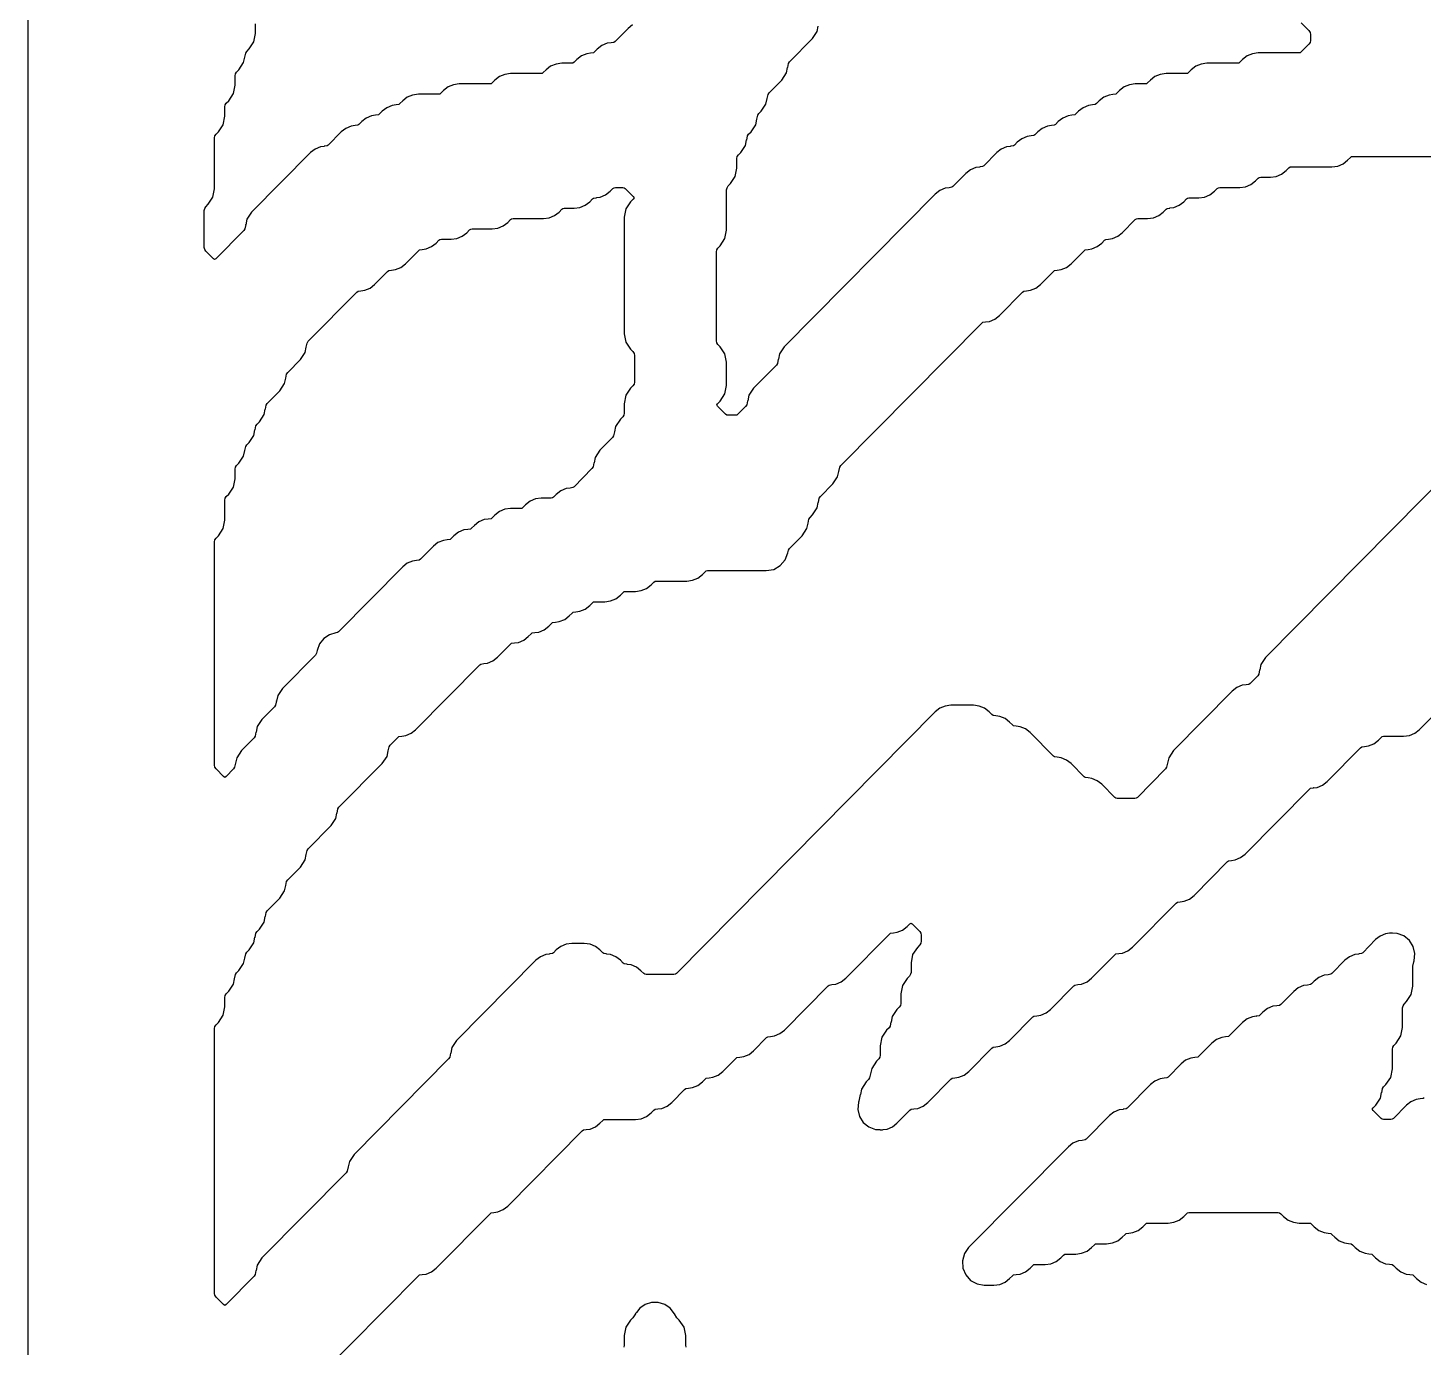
# Model space of a CAD drawing. Header units: millimetres. Extents: x 10 to 410, y 18 to 283.
# Drawn here: x 79 to 110.63, y 87.17 to 117.09 of the extents above; entities that cross this region are included whole.
import ezdxf

# ---------------------------------------------------------------- set-up
doc = ezdxf.new("R2010")
doc.units = ezdxf.units.MM
doc.layers.add('CUT', color=1, linetype='Continuous')

msp = doc.modelspace()

# ---------------------------------------------------------------- linework, layer by layer
at = {"layer": 'CUT'}
for points in [[(121.134, 21), (129.134, 21), (129.134, 24), (142.2679, 24), (142.2679, 144), (129.134, 144), (129.134, 147), (121.134, 147), (121.134, 144), (100.134, 144), (100.134, 147), (92.134, 147), (92.134, 144), (79, 144), (79, 24), (92.134, 24), (92.134, 21), (100.134, 21), (100.134, 24), (121.134, 24)], [(83.2666, 100.2839), (83.2411, 100.3223), (83.2322, 100.3676), (83.2322, 105.4354), (83.2411, 105.4806), (83.2666, 105.519), (83.3199, 105.573), (83.4269, 105.7345), (83.4644, 105.9246), (83.4644, 106.3746), (83.4734, 106.4198), (83.4988, 106.4582), (83.5522, 106.5122), (83.6591, 106.6737), (83.6967, 106.8638), (83.6967, 107.079), (83.7056, 107.1242), (83.731, 107.1626), (83.7844, 107.2166), (83.8913, 107.3781), (83.9157, 107.5014), (83.9194, 107.5006), (83.9378, 107.5938), (83.9633, 107.6323), (84.0166, 107.6862), (84.1236, 107.8477), (84.1479, 107.971), (84.1516, 107.9702), (84.17, 108.0634), (84.1955, 108.1019), (84.2488, 108.1558), (84.3558, 108.3173), (84.3801, 108.4406), (84.3838, 108.4398), (84.4022, 108.533), (84.4277, 108.5715), (84.7132, 108.8602), (84.8202, 109.0217), (84.8446, 109.145), (84.8483, 109.1442), (84.8667, 109.2374), (84.8921, 109.2759), (85.1777, 109.5646), (85.2846, 109.7261), (85.309, 109.8494), (85.3127, 109.8486), (85.3311, 109.9418), (85.3566, 109.9803), (86.4601, 111.096), (86.485, 111.1154), (86.549, 111.1238), (86.5488, 111.1251), (86.6371, 111.1368), (86.7584, 111.1874), (86.8623, 111.2679), (87.1567, 111.5656), (87.1817, 111.585), (87.2456, 111.5934), (87.2455, 111.5947), (87.3337, 111.6064), (87.455, 111.657), (87.5589, 111.7375), (87.8534, 112.0352), (87.8783, 112.0546), (87.9423, 112.063), (87.9421, 112.0643), (88.0304, 112.076), (88.1517, 112.1266), (88.2556, 112.2071), (88.3178, 112.27), (88.3428, 112.2894), (88.374, 112.2935), (88.5967, 112.2935), (88.727, 112.3108), (88.8483, 112.3614), (88.9522, 112.4419), (89.0145, 112.5048), (89.0394, 112.5242), (89.0707, 112.5283), (89.5256, 112.5283), (89.6559, 112.5456), (89.7772, 112.5962), (89.8811, 112.6767), (89.9433, 112.7396), (89.9683, 112.759), (89.9996, 112.7631), (90.6867, 112.7631), (90.817, 112.7804), (90.9383, 112.831), (91.0422, 112.9115), (91.1044, 112.9744), (91.1294, 112.9938), (91.1606, 112.9979), (91.3833, 112.9979), (91.5136, 113.0152), (91.6349, 113.0658), (91.7389, 113.1463), (91.8011, 113.2092), (91.826, 113.2286), (91.89, 113.237), (91.8899, 113.2383), (91.9781, 113.25), (92.0994, 113.3006), (92.2033, 113.3811), (92.2655, 113.444), (92.2905, 113.4634), (92.3217, 113.4675), (92.4879, 113.4675), (92.5192, 113.4634), (92.5442, 113.444), (92.7257, 113.2605), (92.7457, 113.2327), (92.7257, 113.2049), (92.6654, 113.144), (92.5585, 112.9825), (92.5209, 112.7924), (92.5209, 110.151), (92.5585, 109.9609), (92.6654, 109.7994), (92.7188, 109.7455), (92.7442, 109.707), (92.7532, 109.6618), (92.7532, 109.0552), (92.7442, 109.01), (92.7188, 108.9715), (92.6654, 108.9176), (92.5585, 108.7561), (92.5209, 108.566), (92.5209, 108.3508), (92.512, 108.3056), (92.4866, 108.2671), (92.4332, 108.2132), (92.3263, 108.0517), (92.3019, 107.9284), (92.2982, 107.9292), (92.2798, 107.836), (92.2543, 107.7975), (91.9688, 107.5088), (91.8618, 107.3473), (91.8375, 107.224), (91.8338, 107.2247), (91.8154, 107.1316), (91.7899, 107.0931), (91.3831, 106.6817), (91.3581, 106.6624), (91.2941, 106.6539), (91.2943, 106.6527), (91.2061, 106.641), (91.0848, 106.5904), (90.9809, 106.5099), (90.9186, 106.4469), (90.8937, 106.4276), (90.8624, 106.4235), (90.6397, 106.4235), (90.5094, 106.4062), (90.3881, 106.3556), (90.2842, 106.2751), (90.222, 106.2121), (90.197, 106.1928), (90.1658, 106.1887), (89.9431, 106.1887), (89.8128, 106.1714), (89.6915, 106.1208), (89.5876, 106.0403), (89.5253, 105.9773), (89.5004, 105.958), (89.4364, 105.9495), (89.4366, 105.9483), (89.3483, 105.9366), (89.227, 105.886), (89.1231, 105.8055), (89.0609, 105.7425), (89.0359, 105.7232), (88.972, 105.7147), (88.9721, 105.7135), (88.8839, 105.7018), (88.7626, 105.6512), (88.6587, 105.5707), (88.5964, 105.5077), (88.5715, 105.4884), (88.5075, 105.4799), (88.5077, 105.4787), (88.4194, 105.467), (88.2982, 105.4164), (88.1942, 105.3359), (87.8998, 105.0381), (87.8749, 105.0188), (87.8109, 105.0103), (87.811, 105.0091), (87.7228, 104.9974), (87.6015, 104.9468), (87.4976, 104.8663), (86.042, 103.3945), (86.0171, 103.3752), (85.9835, 103.3708), (85.8349, 103.3269), (85.707, 103.2396), (85.6118, 103.1174), (85.5587, 102.972), (85.5455, 102.9051), (85.52, 102.8667), (84.77, 102.1084), (84.6631, 101.9468), (84.6387, 101.8236), (84.635, 101.8243), (84.6166, 101.7311), (84.5911, 101.6927), (84.3056, 101.404), (84.1986, 101.2424), (84.1743, 101.1192), (84.1706, 101.1199), (84.1522, 101.0267), (84.1267, 100.9883), (83.8412, 100.6996), (83.7342, 100.538), (83.7099, 100.4148), (83.7061, 100.4155), (83.6877, 100.3223), (83.6623, 100.2839), (83.4923, 100.112), (83.4644, 100.0916), (83.4366, 100.112)]]:
    msp.add_lwpolyline(points, close=True, dxfattribs=at)
for points in [[(92.7103, 117.1564), (92.6064, 117.0759), (92.3119, 116.7782), (92.287, 116.7589), (92.223, 116.7504), (92.2232, 116.7491), (92.1349, 116.7374), (92.0136, 116.6868), (91.9097, 116.6063), (91.8475, 116.5434), (91.8226, 116.5241), (91.7586, 116.5156), (91.7587, 116.5143), (91.6705, 116.5026), (91.5492, 116.452), (91.4453, 116.3715), (91.3831, 116.3086), (91.3581, 116.2893), (91.3269, 116.2851), (91.1041, 116.2851), (90.9739, 116.2678), (90.8526, 116.2172), (90.7486, 116.1367), (90.6864, 116.0738), (90.6615, 116.0545), (90.6302, 116.0503), (89.9431, 116.0503), (89.8128, 116.033), (89.6915, 115.9824), (89.5876, 115.9019), (89.5253, 115.839), (89.5004, 115.8197), (89.4691, 115.8155), (88.782, 115.8155), (88.6517, 115.7982), (88.5304, 115.7476), (88.4265, 115.6671), (88.3642, 115.6042), (88.3393, 115.5849), (88.308, 115.5807), (87.8531, 115.5807), (87.7228, 115.5634), (87.6015, 115.5128), (87.4976, 115.4323), (87.4354, 115.3694), (87.4104, 115.3501), (87.3464, 115.3416), (87.3466, 115.3403), (87.2584, 115.3286), (87.1371, 115.278), (87.0332, 115.1975), (86.9709, 115.1346), (86.946, 115.1153), (86.882, 115.1068), (86.8822, 115.1055), (86.7939, 115.0938), (86.6726, 115.0432), (86.5687, 114.9627), (86.5065, 114.8998), (86.4815, 114.8805), (86.4176, 114.872), (86.4177, 114.8707), (86.3295, 114.859), (86.2082, 114.8084), (86.1043, 114.7279), (85.8098, 114.4302), (85.7849, 114.4109), (85.7209, 114.4024), (85.7211, 114.4011), (85.6328, 114.3894), (85.5115, 114.3388), (85.4076, 114.2583), (84.0734, 112.9092), (83.9664, 112.7477), (83.9421, 112.6244), (83.9383, 112.6252), (83.9199, 112.532), (83.8945, 112.4935), (83.2601, 111.8521), (83.2322, 111.8316), (83.2044, 111.8521), (83.0344, 112.0239), (83.0089, 112.0624), (83, 112.1076), (83, 112.949), (83.0089, 112.9942), (83.0344, 113.0327), (83.0877, 113.0866), (83.1947, 113.2481), (83.2322, 113.4382), (83.2322, 114.5926), (83.2411, 114.6378), (83.2666, 114.6763), (83.3199, 114.7302), (83.4269, 114.8917), (83.4644, 115.0818), (83.4644, 115.297), (83.4734, 115.3422), (83.4988, 115.3807), (83.5522, 115.4346), (83.6591, 115.5961), (83.6967, 115.7862), (83.6967, 116.0014), (83.7056, 116.0466), (83.731, 116.0851), (83.7844, 116.139), (83.8913, 116.3005), (83.9157, 116.4238), (83.9194, 116.423), (83.9378, 116.5162), (83.9633, 116.5547), (84.0166, 116.6086), (84.1236, 116.7701), (84.1611, 116.9602), (84.1611, 117.1754)], [(107.8706, 117.2009), (108.0452, 117.0243), (108.0706, 116.9858), (108.0796, 116.9406), (108.0796, 116.8036), (108.0706, 116.7584), (108.0452, 116.72), (107.8706, 116.5434), (107.8456, 116.5241), (107.8144, 116.5199), (106.895, 116.5199), (106.7647, 116.5026), (106.6434, 116.452), (106.5395, 116.3715), (106.4773, 116.3086), (106.4523, 116.2893), (106.421, 116.2851), (105.7339, 116.2851), (105.6036, 116.2678), (105.4823, 116.2172), (105.3784, 116.1367), (105.3162, 116.0738), (105.2912, 116.0545), (105.26, 116.0503), (104.805, 116.0503), (104.6747, 116.033), (104.5534, 115.9824), (104.4495, 115.9019), (104.3873, 115.839), (104.3624, 115.8197), (104.3311, 115.8155), (104.1084, 115.8155), (103.9781, 115.7982), (103.8568, 115.7476), (103.7529, 115.6671), (103.6906, 115.6042), (103.6657, 115.5849), (103.6017, 115.5764), (103.6019, 115.5751), (103.5136, 115.5634), (103.3923, 115.5128), (103.2884, 115.4323), (103.2262, 115.3694), (103.2013, 115.3501), (103.1373, 115.3416), (103.1374, 115.3403), (103.0492, 115.3286), (102.9279, 115.278), (102.824, 115.1975), (102.7618, 115.1346), (102.7368, 115.1153), (102.6728, 115.1068), (102.673, 115.1055), (102.5848, 115.0938), (102.4635, 115.0432), (102.3596, 114.9627), (102.2973, 114.8998), (102.2724, 114.8805), (102.2084, 114.872), (102.2086, 114.8707), (102.1203, 114.859), (101.999, 114.8084), (101.8951, 114.7279), (101.8329, 114.665), (101.8079, 114.6457), (101.744, 114.6372), (101.7441, 114.6359), (101.6559, 114.6242), (101.5346, 114.5736), (101.4307, 114.4931), (101.3685, 114.4302), (101.3435, 114.4109), (101.2795, 114.4024), (101.2797, 114.4011), (101.1915, 114.3894), (101.0702, 114.3388), (100.9663, 114.2583), (100.6718, 113.9606), (100.6469, 113.9413), (100.5829, 113.9328), (100.583, 113.9315), (100.4948, 113.9198), (100.3735, 113.8692), (100.2696, 113.7887), (99.9751, 113.491), (99.9502, 113.4717), (99.8862, 113.4632), (99.8864, 113.4619), (99.7981, 113.4502), (99.6768, 113.3996), (99.5729, 113.3191), (96.1487, 109.8568), (96.0418, 109.6953), (96.0174, 109.572), (96.0137, 109.5728), (95.9953, 109.4796), (95.9698, 109.4411), (95.4521, 108.9176), (95.3451, 108.7561), (95.3208, 108.6328), (95.317, 108.6336), (95.2986, 108.5404), (95.2732, 108.5019), (95.0986, 108.3254), (95.0736, 108.306), (95.0423, 108.3019), (94.8761, 108.3019), (94.8449, 108.306), (94.8199, 108.3254), (94.6384, 108.5089), (94.6184, 108.5367), (94.6384, 108.5645), (94.6986, 108.6254), (94.8056, 108.7869), (94.8431, 108.977), (94.8431, 109.5052), (94.8056, 109.6953), (94.6986, 109.8568), (94.6453, 109.9107), (94.6198, 109.9492), (94.6109, 109.9944), (94.6109, 112.0098), (94.6198, 112.055), (94.6453, 112.0935), (94.6986, 112.1474), (94.8056, 112.3089), (94.8431, 112.499), (94.8431, 113.4186), (94.8521, 113.4638), (94.8775, 113.5023), (94.9309, 113.5562), (95.0378, 113.7177), (95.0754, 113.9078), (95.0754, 114.123), (95.0843, 114.1682), (95.1097, 114.2067), (95.1631, 114.2606), (95.27, 114.4221), (95.2944, 114.5454), (95.2981, 114.5446), (95.3165, 114.6378), (95.342, 114.6763), (95.3953, 114.7302), (95.5023, 114.8917), (95.5266, 115.015), (95.5303, 115.0142), (95.5487, 115.1074), (95.5742, 115.1459), (95.6275, 115.1998), (95.7345, 115.3613), (95.7588, 115.4846), (95.7625, 115.4838), (95.7809, 115.577), (95.8064, 115.6155), (96.0919, 115.9042), (96.1989, 116.0657), (96.2232, 116.189), (96.227, 116.1882), (96.2454, 116.2814), (96.2708, 116.3199), (96.7886, 116.8434), (96.8956, 117.0049), (96.9199, 117.1282)], [(114.2027, 110.0319), (107.063, 102.8128), (106.956, 102.6512), (106.9317, 102.528), (106.928, 102.5287), (106.9096, 102.4355), (106.8841, 102.3971), (106.7095, 102.2205), (106.6845, 102.2012), (106.6205, 102.1927), (106.6207, 102.1915), (106.5325, 102.1798), (106.4112, 102.1292), (106.3073, 102.0487), (104.973, 100.6996), (104.8661, 100.538), (104.8417, 100.4148), (104.838, 100.4155), (104.8196, 100.3223), (104.7941, 100.2839), (104.1551, 99.6377), (104.1301, 99.6184), (104.0989, 99.6143), (103.7004, 99.6143), (103.6692, 99.6184), (103.6442, 99.6377), (103.3498, 99.9355), (103.2459, 100.0159), (103.1246, 100.0666), (103.0363, 100.0783), (103.0365, 100.0795), (102.9725, 100.088), (102.9476, 100.1073), (102.6531, 100.4051), (102.5492, 100.4855), (102.4279, 100.5362), (102.3397, 100.5479), (102.3398, 100.5491), (102.2758, 100.5576), (102.2509, 100.5769), (101.7242, 101.1095), (101.6203, 101.1899), (101.499, 101.2406), (101.4108, 101.2523), (101.411, 101.2535), (101.347, 101.262), (101.322, 101.2813), (101.2598, 101.3443), (101.1559, 101.4248), (101.0346, 101.4754), (100.9464, 101.4871), (100.9465, 101.4883), (100.8825, 101.4968), (100.8576, 101.5161), (100.7954, 101.5791), (100.6915, 101.6596), (100.5702, 101.7102), (100.4399, 101.7275), (99.9284, 101.7275), (99.7981, 101.7102), (99.6768, 101.6596), (99.5729, 101.5791), (93.7052, 95.6461), (93.6803, 95.6268), (93.649, 95.6226), (93.0184, 95.6226), (92.9871, 95.6268), (92.9622, 95.6461), (92.8999, 95.709), (92.796, 95.7895), (92.6747, 95.8402), (92.5865, 95.8519), (92.5867, 95.8531), (92.5227, 95.8616), (92.4977, 95.8809), (92.4355, 95.9438), (92.3316, 96.0243), (92.2103, 96.075), (92.1221, 96.0867), (92.1222, 96.0879), (92.0582, 96.0964), (92.0333, 96.1157), (91.9711, 96.1786), (91.8672, 96.2591), (91.7459, 96.3098), (91.6156, 96.327), (91.3364, 96.327), (91.2061, 96.3098), (91.0848, 96.2591), (90.9809, 96.1786), (90.9186, 96.1157), (90.8937, 96.0964), (90.8297, 96.0879), (90.8299, 96.0867), (90.7416, 96.075), (90.6203, 96.0243), (90.5164, 95.9438), (88.7177, 94.1251), (88.6108, 93.9636), (88.5864, 93.8404), (88.5827, 93.8411), (88.5643, 93.7479), (88.5389, 93.7095), (86.3956, 91.5423), (86.2886, 91.3808), (86.2643, 91.2576), (86.2605, 91.2583), (86.2421, 91.1651), (86.2167, 91.1267), (84.3056, 89.1943), (84.1986, 89.0328), (84.1743, 88.9095), (84.1706, 88.9103), (84.1522, 88.8171), (84.1267, 88.7787), (83.4923, 88.1372), (83.4644, 88.1168), (83.4366, 88.1372), (83.2666, 88.309), (83.2411, 88.3475), (83.2322, 88.3927), (83.2322, 94.3997), (83.2411, 94.445), (83.2666, 94.4834), (83.3199, 94.5373), (83.4269, 94.6989), (83.4644, 94.8889), (83.4644, 95.1041), (83.4734, 95.1494), (83.4988, 95.1878), (83.5522, 95.2417), (83.6591, 95.4033), (83.6835, 95.5265), (83.6872, 95.5258), (83.7056, 95.619), (83.731, 95.6574), (83.7844, 95.7113), (83.8913, 95.8729), (83.9157, 95.9961), (83.9194, 95.9954), (83.9378, 96.0886), (83.9633, 96.127), (84.0166, 96.1809), (84.1236, 96.3425), (84.1479, 96.4657), (84.1516, 96.465), (84.17, 96.5582), (84.1955, 96.5966), (84.2488, 96.6505), (84.3558, 96.8121), (84.3801, 96.9353), (84.3838, 96.9346), (84.4022, 97.0278), (84.4277, 97.0662), (84.7132, 97.3549), (84.8202, 97.5165), (84.8446, 97.6397), (84.8483, 97.639), (84.8667, 97.7322), (84.8921, 97.7706), (85.1777, 98.0593), (85.2846, 98.2209), (85.309, 98.3441), (85.3127, 98.3434), (85.3311, 98.4366), (85.3566, 98.475), (85.8743, 98.9986), (85.9813, 99.1601), (86.0056, 99.2833), (86.0094, 99.2826), (86.0278, 99.3758), (86.0532, 99.4142), (87.0354, 100.4074), (87.1424, 100.5689), (87.1667, 100.6921), (87.1705, 100.6914), (87.1889, 100.7846), (87.2143, 100.823), (87.3889, 100.9996), (87.4139, 101.0189), (87.4779, 101.0274), (87.4777, 101.0286), (87.5659, 101.0403), (87.6872, 101.091), (87.7911, 101.1715), (89.2467, 102.6432), (89.2716, 102.6625), (89.3356, 102.671), (89.3354, 102.6722), (89.4237, 102.6839), (89.545, 102.7346), (89.6489, 102.8151), (89.9433, 103.1128), (89.9683, 103.1321), (90.0323, 103.1406), (90.0321, 103.1418), (90.1203, 103.1535), (90.2416, 103.2042), (90.3455, 103.2847), (90.4078, 103.3476), (90.4327, 103.3669), (90.4967, 103.3754), (90.4965, 103.3766), (90.5848, 103.3883), (90.7061, 103.439), (90.81, 103.5195), (90.8722, 103.5824), (90.8972, 103.6017), (90.9611, 103.6102), (90.961, 103.6114), (91.0492, 103.6231), (91.1705, 103.6738), (91.2744, 103.7543), (91.3367, 103.8172), (91.3616, 103.8365), (91.4256, 103.845), (91.4254, 103.8462), (91.5136, 103.8579), (91.6349, 103.9086), (91.7389, 103.9891), (91.8011, 104.052), (91.826, 104.0713), (91.8573, 104.0755), (92.08, 104.0755), (92.2103, 104.0927), (92.3316, 104.1434), (92.4355, 104.2239), (92.4977, 104.2868), (92.5227, 104.3061), (92.554, 104.3103), (92.7767, 104.3103), (92.907, 104.3275), (93.0283, 104.3782), (93.1322, 104.4587), (93.1944, 104.5216), (93.2193, 104.5409), (93.2506, 104.5451), (93.9377, 104.5451), (94.068, 104.5623), (94.1893, 104.613), (94.2933, 104.6935), (94.3555, 104.7564), (94.3804, 104.7757), (94.4117, 104.7799), (95.7424, 104.7799), (95.9111, 104.8092), (96.0599, 104.8936), (96.1716, 105.0233), (96.233, 105.183), (96.2454, 105.2458), (96.2708, 105.2842), (96.5564, 105.573), (96.6633, 105.7345), (96.6877, 105.8577), (96.6914, 105.857), (96.7098, 105.9502), (96.7353, 105.9886), (96.7886, 106.0426), (96.8956, 106.2041), (96.9199, 106.3273), (96.9236, 106.3266), (96.942, 106.4198), (96.9675, 106.4582), (97.253, 106.747), (97.36, 106.9085), (97.3843, 107.0318), (97.3881, 107.031), (97.4065, 107.1242), (97.4319, 107.1626), (100.6254, 110.3916), (100.6503, 110.4109), (100.7143, 110.4194), (100.7141, 110.4207), (100.8024, 110.4324), (100.9237, 110.483), (101.0276, 110.5635), (101.5543, 111.096), (101.5792, 111.1154), (101.6432, 111.1238), (101.643, 111.1251), (101.7313, 111.1368), (101.8525, 111.1874), (101.9565, 111.2679), (102.2509, 111.5656), (102.2758, 111.585), (102.3398, 111.5934), (102.3397, 111.5947), (102.4279, 111.6064), (102.5492, 111.657), (102.6531, 111.7375), (102.9476, 112.0352), (102.9725, 112.0546), (103.0365, 112.063), (103.0363, 112.0643), (103.1246, 112.076), (103.2459, 112.1266), (103.3498, 112.2071), (103.412, 112.27), (103.4369, 112.2894), (103.5009, 112.2978), (103.5008, 112.2991), (103.589, 112.3108), (103.7103, 112.3614), (103.8142, 112.4419), (104.1087, 112.7396), (104.1336, 112.759), (104.1649, 112.7631), (104.3876, 112.7631), (104.5179, 112.7804), (104.6392, 112.831), (104.7431, 112.9115), (104.8053, 112.9744), (104.8302, 112.9938), (104.8942, 113.0022), (104.8941, 113.0035), (104.9823, 113.0152), (105.1036, 113.0658), (105.2075, 113.1463), (105.2697, 113.2092), (105.2947, 113.2286), (105.326, 113.2327), (105.5487, 113.2327), (105.679, 113.25), (105.8003, 113.3006), (105.9042, 113.3811), (105.9664, 113.444), (105.9913, 113.4634), (106.0226, 113.4675), (106.4775, 113.4675), (106.6078, 113.4848), (106.7291, 113.5354), (106.833, 113.6159), (106.8953, 113.6788), (106.9202, 113.6982), (106.9515, 113.7023), (107.1742, 113.7023), (107.3045, 113.7196), (107.4258, 113.7702), (107.5297, 113.8507), (107.5919, 113.9136), (107.6169, 113.933), (107.6481, 113.9371), (108.5675, 113.9371), (108.6978, 113.9544), (108.8191, 114.005), (108.923, 114.0855), (108.9852, 114.1484), (109.0102, 114.1678), (109.0414, 114.1719), (113.3876, 114.1719)], [(83.9633, 84.8566), (87.8534, 88.79), (87.8783, 88.8093), (87.9423, 88.8178), (87.9421, 88.819), (88.0304, 88.8307), (88.1517, 88.8813), (88.2556, 88.9618), (89.4789, 90.1988), (89.5038, 90.2181), (89.5678, 90.2266), (89.5677, 90.2278), (89.6559, 90.2395), (89.7772, 90.2901), (89.8811, 90.3706), (91.5689, 92.0772), (91.5938, 92.0965), (91.6578, 92.105), (91.6576, 92.1062), (91.7459, 92.1179), (91.8672, 92.1685), (91.9711, 92.249), (92.0333, 92.312), (92.0582, 92.3313), (92.0895, 92.3354), (92.7767, 92.3354), (92.907, 92.3527), (93.0283, 92.4033), (93.1322, 92.4838), (93.1944, 92.5468), (93.2193, 92.5661), (93.2833, 92.5746), (93.2832, 92.5758), (93.3714, 92.5875), (93.4927, 92.6381), (93.5966, 92.7186), (93.8911, 93.0164), (93.916, 93.0357), (93.98, 93.0442), (93.9798, 93.0454), (94.068, 93.0571), (94.1893, 93.1077), (94.2933, 93.1882), (94.3555, 93.2512), (94.3804, 93.2705), (94.4444, 93.279), (94.4443, 93.2802), (94.5325, 93.2919), (94.6538, 93.3425), (94.7577, 93.423), (95.0521, 93.7208), (95.0771, 93.7401), (95.1411, 93.7486), (95.1409, 93.7498), (95.2291, 93.7615), (95.3504, 93.8121), (95.4543, 93.8926), (95.7488, 94.1904), (95.7737, 94.2097), (95.8377, 94.2182), (95.8376, 94.2194), (95.9258, 94.2311), (96.0471, 94.2817), (96.151, 94.3622), (97.1421, 95.3644), (97.167, 95.3837), (97.231, 95.3922), (97.2309, 95.3934), (97.3191, 95.4051), (97.4404, 95.4558), (97.5443, 95.5362), (98.5354, 96.5384), (98.5604, 96.5577), (98.6243, 96.5662), (98.6242, 96.5674), (98.7124, 96.5791), (98.8337, 96.6298), (98.9376, 96.7103), (98.9952, 96.7685), (99.0231, 96.7889), (99.0509, 96.7685), (99.2209, 96.5966), (99.2463, 96.5582), (99.2553, 96.5129), (99.2553, 96.3759), (99.2463, 96.3307), (99.2209, 96.2923), (99.1676, 96.2383), (99.0606, 96.0768), (99.0231, 95.8868), (99.0231, 95.6715), (99.0141, 95.6263), (98.9887, 95.5879), (98.9353, 95.5339), (98.8284, 95.3724), (98.7908, 95.1824), (98.7908, 94.9671), (98.7819, 94.9219), (98.7565, 94.8835), (98.7031, 94.8295), (98.5962, 94.668), (98.5718, 94.5448), (98.5681, 94.5455), (98.5497, 94.4523), (98.5242, 94.4139), (98.4709, 94.3599), (98.3639, 94.1984), (98.3264, 94.0083), (98.3264, 93.7931), (98.3175, 93.7479), (98.292, 93.7095), (98.2387, 93.6555), (98.1317, 93.494), (98.1074, 93.3708), (98.1037, 93.3715), (98.0853, 93.2783), (98.0598, 93.2399), (98.0065, 93.1859), (97.8995, 93.0244), (97.8752, 92.9012), (97.8714, 92.9019), (97.8419, 92.7522), (97.8304, 92.7266), (97.815, 92.5647), (97.8524, 92.4063), (97.9387, 92.2684), (98.0646, 92.1655), (98.217, 92.1084), (98.3264, 92.105), (98.3264, 92.1006), (98.3499, 92.1006), (98.3719, 92.1035), (98.3796, 92.1033), (98.3921, 92.105), (98.392, 92.1062), (98.4802, 92.1179), (98.6015, 92.1685), (98.7054, 92.249), (98.9999, 92.5468), (99.0248, 92.5661), (99.0888, 92.5746), (99.0886, 92.5758), (99.1769, 92.5875), (99.2981, 92.6381), (99.4021, 92.7186), (99.9287, 93.2512), (99.9537, 93.2705), (100.0177, 93.279), (100.0175, 93.2802), (100.1057, 93.2919), (100.227, 93.3425), (100.3309, 93.423), (100.8576, 93.9556), (100.8825, 93.9749), (100.9465, 93.9834), (100.9464, 93.9846), (101.0346, 93.9963), (101.1559, 94.0469), (101.2598, 94.1274), (101.7865, 94.66), (101.8114, 94.6793), (101.8754, 94.6878), (101.8752, 94.689), (101.9635, 94.7007), (102.0848, 94.7514), (102.1887, 94.8318), (102.7153, 95.3644), (102.7403, 95.3837), (102.8043, 95.3922), (102.8041, 95.3934), (102.8923, 95.4051), (103.0136, 95.4558), (103.1175, 95.5362), (103.6442, 96.0688), (103.6692, 96.0881), (103.7331, 96.0966), (103.733, 96.0978), (103.8212, 96.1095), (103.9425, 96.1602), (104.0464, 96.2407), (105.0375, 97.2428), (105.0625, 97.2621), (105.1265, 97.2706), (105.1263, 97.2718), (105.2145, 97.2835), (105.3358, 97.3342), (105.4397, 97.4147), (106.1986, 98.182), (106.2236, 98.2013), (106.2875, 98.2098), (106.2874, 98.211), (106.3756, 98.2227), (106.4969, 98.2734), (106.6008, 98.3539), (108.0564, 99.8256), (108.0813, 99.8449), (108.1453, 99.8534), (108.1451, 99.8546), (108.2334, 99.8663), (108.3547, 99.917), (108.4586, 99.9975), (109.2175, 100.7648), (109.2424, 100.7841), (109.3064, 100.7926), (109.3062, 100.7938), (109.3945, 100.8055), (109.5157, 100.8562), (109.6197, 100.9367), (109.6819, 100.9996), (109.7068, 101.0189), (109.7381, 101.0231), (110.193, 101.0231), (110.3233, 101.0403), (110.4446, 101.091), (110.5485, 101.1715), (110.9539, 101.5814)], [(110.6572, 92.8285), (110.6322, 92.8092), (110.5683, 92.8007), (110.5684, 92.7995), (110.4802, 92.7878), (110.3589, 92.7371), (110.255, 92.6566), (109.9605, 92.3589), (109.9356, 92.3396), (109.9043, 92.3354), (109.7381, 92.3354), (109.7068, 92.3396), (109.6819, 92.3589), (109.5004, 92.5424), (109.4804, 92.5702), (109.5004, 92.598), (109.5606, 92.6589), (109.6676, 92.8205), (109.6919, 92.9437), (109.6956, 92.943), (109.714, 93.0362), (109.7395, 93.0746), (109.7928, 93.1285), (109.8998, 93.2901), (109.9373, 93.4801), (109.9373, 93.9301), (109.9463, 93.9754), (109.9717, 94.0138), (110.025, 94.0677), (110.132, 94.2293), (110.1695, 94.4193), (110.1695, 94.8693), (110.1785, 94.9146), (110.2039, 94.953), (110.2573, 95.0069), (110.3642, 95.1685), (110.4018, 95.3585), (110.4018, 95.8085), (110.4218, 95.9103), (110.4333, 95.9359), (110.4487, 96.0978), (110.4113, 96.2561), (110.325, 96.394), (110.1991, 96.497), (110.0468, 96.554), (109.9373, 96.5575), (109.9373, 96.5618), (109.9138, 96.5618), (109.8919, 96.5589), (109.8842, 96.5592), (109.8716, 96.5575), (109.8718, 96.5563), (109.7835, 96.5446), (109.6622, 96.4939), (109.5583, 96.4134), (109.2639, 96.1157), (109.2389, 96.0964), (109.1749, 96.0879), (109.1751, 96.0867), (109.0869, 96.075), (108.9656, 96.0243), (108.8617, 95.9438), (108.5672, 95.6461), (108.5423, 95.6268), (108.4783, 95.6183), (108.4785, 95.6171), (108.3902, 95.6054), (108.2689, 95.5547), (108.165, 95.4742), (108.1028, 95.4113), (108.0778, 95.392), (108.0139, 95.3835), (108.014, 95.3823), (107.9258, 95.3706), (107.8045, 95.3199), (107.7006, 95.2394), (107.4061, 94.9417), (107.3812, 94.9224), (107.3172, 94.9139), (107.3174, 94.9127), (107.2291, 94.901), (107.1078, 94.8503), (107.0039, 94.7698), (106.9417, 94.7069), (106.9168, 94.6876), (106.8528, 94.6791), (106.8529, 94.6779), (106.7647, 94.6662), (106.6434, 94.6155), (106.5395, 94.535), (106.245, 94.2373), (106.2201, 94.218), (106.1561, 94.2095), (106.1563, 94.2083), (106.068, 94.1966), (105.9467, 94.1459), (105.8428, 94.0654), (105.5484, 93.7677), (105.5234, 93.7484), (105.4595, 93.7399), (105.4596, 93.7387), (105.3714, 93.727), (105.2501, 93.6763), (105.1462, 93.5958), (104.8517, 93.2981), (104.8268, 93.2788), (104.7628, 93.2703), (104.763, 93.2691), (104.6747, 93.2574), (104.5534, 93.2067), (104.4495, 93.1262), (103.9229, 92.5937), (103.8979, 92.5744), (103.8339, 92.5659), (103.8341, 92.5647), (103.7459, 92.553), (103.6246, 92.5023), (103.5207, 92.4218), (102.994, 91.8893), (102.969, 91.87), (102.9051, 91.8615), (102.9052, 91.8603), (102.817, 91.8486), (102.6957, 91.7979), (102.5918, 91.7174), (100.3297, 89.4302), (100.2337, 89.2934), (100.1882, 89.1326), (100.1981, 88.9658), (100.2625, 88.8116), (100.3741, 88.6872), (100.5205, 88.6065), (100.6852, 88.5786), (100.9043, 88.5786), (101.0346, 88.5959), (101.1559, 88.6465), (101.2598, 88.727), (101.322, 88.79), (101.347, 88.8093), (101.411, 88.8178), (101.4108, 88.819), (101.499, 88.8307), (101.6203, 88.8813), (101.7242, 88.9618), (101.7865, 89.0248), (101.8114, 89.0441), (101.8427, 89.0482), (102.0654, 89.0482), (102.1957, 89.0655), (102.317, 89.1161), (102.4209, 89.1966), (102.4831, 89.2596), (102.5081, 89.2789), (102.5393, 89.283), (102.762, 89.283), (102.8923, 89.3003), (103.0136, 89.3509), (103.1175, 89.4314), (103.1798, 89.4944), (103.2047, 89.5137), (103.236, 89.5178), (103.4587, 89.5178), (103.589, 89.5351), (103.7103, 89.5857), (103.8142, 89.6662), (103.8764, 89.7292), (103.9014, 89.7485), (103.9654, 89.757), (103.9652, 89.7582), (104.0534, 89.7699), (104.1747, 89.8205), (104.2786, 89.901), (104.3409, 89.964), (104.3658, 89.9833), (104.3971, 89.9874), (104.852, 89.9874), (104.9823, 90.0047), (105.1036, 90.0553), (105.2075, 90.1358), (105.2697, 90.1988), (105.2947, 90.2181), (105.326, 90.2222), (107.3499, 90.2222), (107.3812, 90.2181), (107.4061, 90.1988), (107.4684, 90.1358), (107.5723, 90.0553), (107.6936, 90.0047), (107.8239, 89.9874), (108.0466, 89.9874), (108.0778, 89.9833), (108.1028, 89.964), (108.165, 89.901), (108.2689, 89.8205), (108.3902, 89.7699), (108.4785, 89.7582), (108.4783, 89.757), (108.5423, 89.7485), (108.5672, 89.7292), (108.6295, 89.6662), (108.7334, 89.5857), (108.8547, 89.5351), (108.9429, 89.5234), (108.9427, 89.5222), (109.0067, 89.5137), (109.0317, 89.4944), (109.0939, 89.4314), (109.1978, 89.3509), (109.3191, 89.3003), (109.4073, 89.2886), (109.4072, 89.2874), (109.4712, 89.2789), (109.4961, 89.2596), (109.5583, 89.1966), (109.6622, 89.1161), (109.7835, 89.0655), (109.8718, 89.0538), (109.8716, 89.0526), (109.9356, 89.0441), (109.9605, 89.0248), (110.0228, 88.9618), (110.1267, 88.8813), (110.248, 88.8307), (110.3362, 88.819), (110.336, 88.8178), (110.4, 88.8093), (110.425, 88.79), (110.4872, 88.727), (110.5911, 88.6465), (110.7124, 88.5959)], [(93.9232, 87.1735), (93.9143, 87.2187), (93.9143, 87.4339), (93.8767, 87.624), (93.7698, 87.7855), (93.7164, 87.8394), (93.6593, 87.9258), (93.6562, 87.9341), (93.6377, 87.9584), (93.6365, 87.9602), (93.6363, 87.9601), (93.5636, 88.055), (93.439, 88.1425), (93.2937, 88.1883), (93.1415, 88.1883), (92.9963, 88.1425), (92.8716, 88.055), (92.7989, 87.9601), (92.7988, 87.9602), (92.7975, 87.9584), (92.779, 87.9341), (92.7759, 87.9258), (92.7188, 87.8394), (92.6654, 87.7855), (92.5585, 87.624), (92.5209, 87.4339), (92.5209, 87.2187), (92.512, 87.1735)]]:
    msp.add_lwpolyline(points, dxfattribs=at)

doc.saveas('drawing.dxf')
